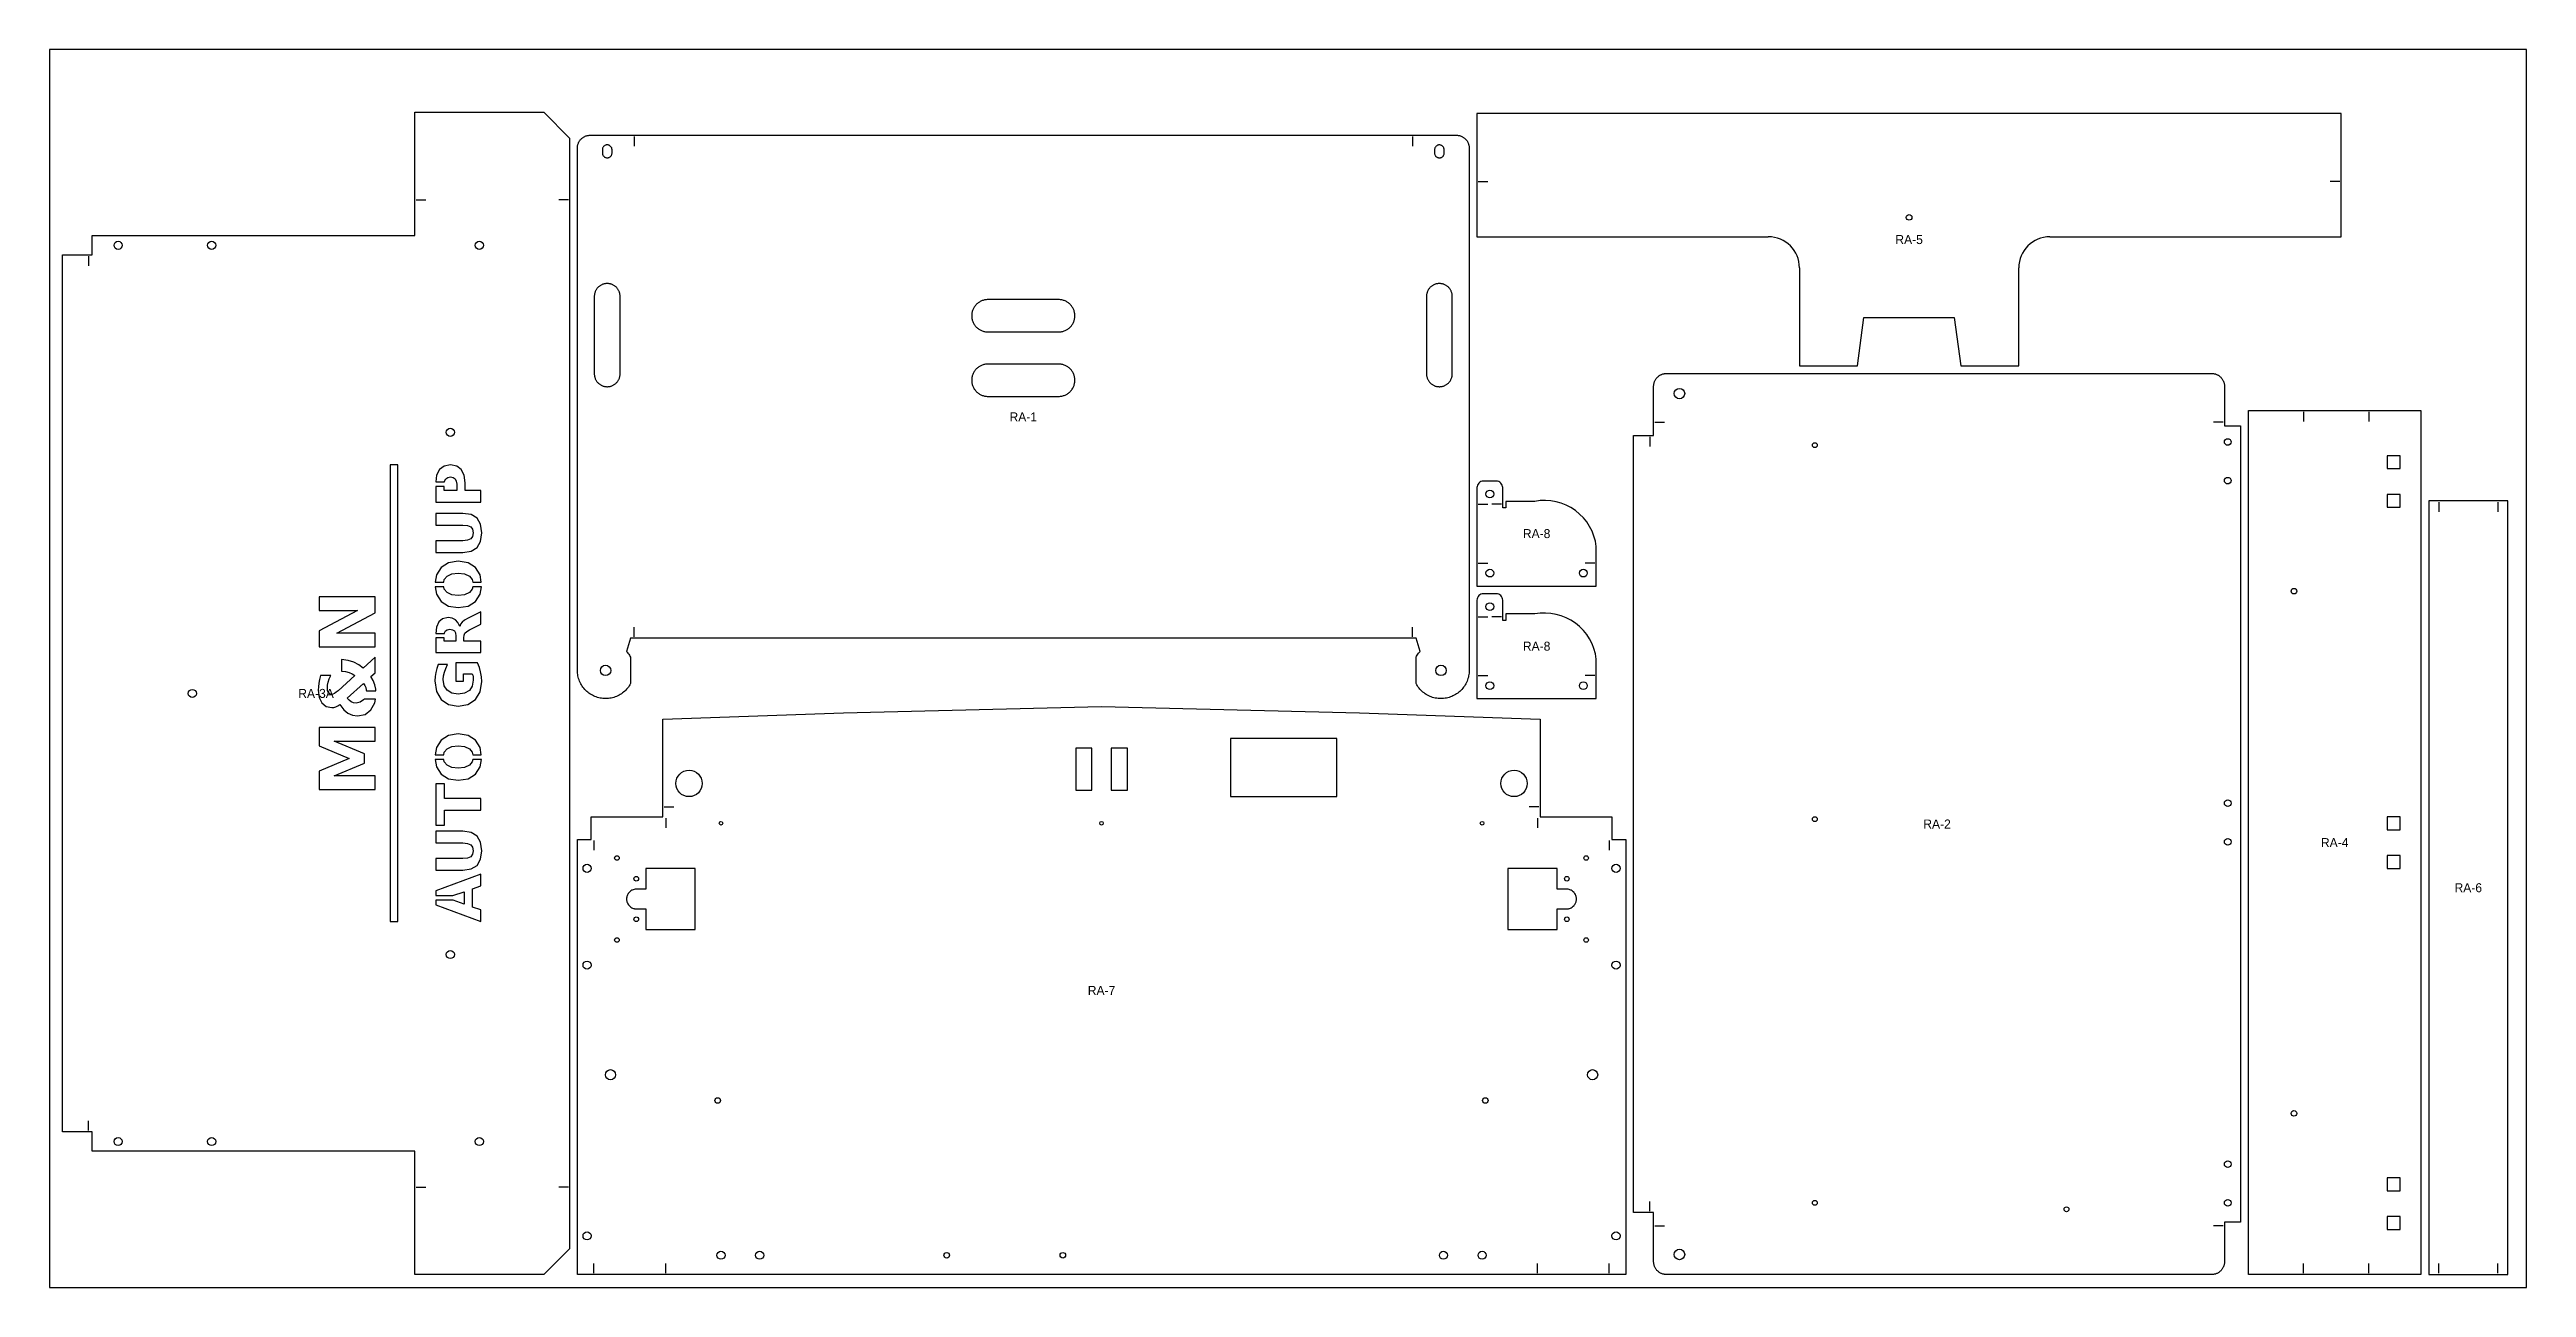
# Model space of a CAD drawing. Header units: inches. Extents: x 0 to 96, y 0 to 48.
import ezdxf
from ezdxf.enums import TextEntityAlignment as Align

# ---------------------------------------------------------------- set-up
doc = ezdxf.new("R2010")
doc.units = ezdxf.units.IN
doc.header["$MEASUREMENT"] = 0
for name, color, linetype in [('CUT', 7, 'Continuous'), ('LABEL', 3, 'Continuous'), ('MARK', 1, 'Continuous'), ('SHEET', 8, 'Continuous')]:
    doc.layers.add(name, color=color, linetype=linetype)

msp = doc.modelspace()

# ---------------------------------------------------------------- linework, layer by layer
at = {"layer": 'CUT'}
for p, q in [((88.823, 45.523), (55.323, 45.523)), ((55.323, 45.523), (55.323, 40.74)), ((88.823, 40.74), (88.823, 45.523)), ((55.323, 40.74), (66.616, 40.74)), ((77.53, 40.74), (88.823, 40.74)), ((67.823, 39.533), (67.823, 35.74)), ((76.323, 35.74), (76.323, 39.533)), ((70.073, 35.74), (70.323, 37.615)), ((70.323, 37.615), (73.823, 37.615)), ((73.823, 37.615), (74.073, 35.74)), ((67.823, 35.74), (70.073, 35.74)), ((74.073, 35.74), (76.323, 35.74))]:
    msp.add_line(p, q, dxfattribs=at)
for points in [[(0.5, 6.033), (0.5, 40.033), (1.658, 40.033), (1.658, 40.783), (14.158, 40.783), (14.158, 45.566), (19.158, 45.566), (20.158, 44.566), (20.158, 1.5), (19.158, 0.5), (14.158, 0.5), (14.158, 5.283), (1.658, 5.283), (1.658, 6.033)], [(21.557, 22.833), (21.503, 22.834), (21.449, 22.837), (21.396, 22.844), (21.343, 22.853), (21.29, 22.864), (21.238, 22.878), (21.187, 22.895), (21.137, 22.914), (21.087, 22.936), (21.039, 22.96), (20.992, 22.986), (20.947, 23.015), (20.902, 23.046), (20.86, 23.079), (20.819, 23.114), (20.78, 23.151), (20.743, 23.19), (20.707, 23.231), (20.674, 23.273), (20.643, 23.317), (20.614, 23.363), (20.588, 23.409), (20.563, 23.457), (20.542, 23.507), (20.522, 23.557), (20.505, 23.608), (20.491, 23.66), (20.479, 23.712), (20.47, 23.765), (20.463, 23.819), (20.459, 23.873), (20.458, 23.926), (20.458, 44.176), (20.458, 44.201), (20.46, 44.225), (20.463, 44.25), (20.467, 44.274), (20.473, 44.298), (20.479, 44.322), (20.487, 44.345), (20.496, 44.368), (20.506, 44.39), (20.517, 44.412), (20.529, 44.433), (20.542, 44.454), (20.556, 44.474), (20.571, 44.494), (20.587, 44.512), (20.604, 44.53), (20.622, 44.547), (20.641, 44.563), (20.66, 44.578), (20.68, 44.592), (20.701, 44.605), (20.722, 44.617), (20.744, 44.628), (20.766, 44.638), (20.789, 44.647), (20.813, 44.655), (20.836, 44.661), (20.86, 44.667), (20.884, 44.671), (20.909, 44.674), (20.933, 44.676), (20.958, 44.676), (54.523, 44.676), (54.548, 44.676), (54.572, 44.674), (54.597, 44.671), (54.621, 44.667), (54.645, 44.661), (54.668, 44.655), (54.692, 44.647), (54.715, 44.638), (54.737, 44.628), (54.759, 44.617), (54.78, 44.605), (54.801, 44.592), (54.821, 44.578), (54.84, 44.563), (54.859, 44.547), (54.877, 44.53), (54.894, 44.512), (54.91, 44.494), (54.925, 44.474), (54.939, 44.454), (54.952, 44.433), (54.964, 44.412), (54.975, 44.39), (54.985, 44.368), (54.994, 44.345), (55.002, 44.322), (55.008, 44.298), (55.014, 44.274), (55.018, 44.25), (55.021, 44.225), (55.023, 44.201), (55.023, 44.176), (55.023, 23.926), (55.022, 23.873), (55.018, 23.819), (55.011, 23.765), (55.002, 23.712), (54.99, 23.66), (54.976, 23.608), (54.959, 23.557), (54.939, 23.507), (54.918, 23.457), (54.893, 23.409), (54.867, 23.363), (54.838, 23.317), (54.807, 23.273), (54.774, 23.231), (54.738, 23.19), (54.701, 23.151), (54.662, 23.114), (54.621, 23.079), (54.579, 23.046), (54.534, 23.015), (54.489, 22.986), (54.442, 22.96), (54.394, 22.936), (54.344, 22.914), (54.294, 22.895), (54.243, 22.878), (54.191, 22.864), (54.138, 22.853), (54.085, 22.844), (54.032, 22.837), (53.978, 22.834), (53.924, 22.833), (53.87, 22.834), (53.817, 22.838), (53.763, 22.845), (53.71, 22.855), (53.658, 22.867), (53.606, 22.882), (53.555, 22.899), (53.505, 22.918), (53.456, 22.941), (53.408, 22.965), (53.361, 22.992), (53.316, 23.021), (53.272, 23.052), (53.23, 23.086), (53.189, 23.121), (53.151, 23.159), (53.114, 23.198), (53.079, 23.239), (53.046, 23.282), (53.015, 23.326), (52.987, 23.372), (52.961, 23.419), (52.961, 24.434), (52.984, 24.476), (53.008, 24.516), (53.034, 24.555), (53.062, 24.593), (53.092, 24.63), (53.123, 24.665), (52.961, 25.176), (22.52, 25.176), (22.358, 24.665), (22.389, 24.63), (22.419, 24.593), (22.447, 24.555), (22.473, 24.516), (22.497, 24.476), (22.52, 24.434), (22.52, 23.419), (22.494, 23.372), (22.466, 23.326), (22.435, 23.282), (22.402, 23.239), (22.367, 23.198), (22.33, 23.159), (22.292, 23.121), (22.251, 23.086), (22.209, 23.052), (22.165, 23.021), (22.12, 22.992), (22.073, 22.965), (22.025, 22.941), (21.976, 22.918), (21.926, 22.899), (21.875, 22.882), (21.823, 22.867), (21.771, 22.855), (21.718, 22.845), (21.664, 22.838), (21.611, 22.834)], [(21.708, 43.826), (21.723, 43.837), (21.738, 43.848), (21.751, 43.861), (21.763, 43.876), (21.774, 43.891), (21.783, 43.907), (21.79, 43.925), (21.796, 43.943), (21.799, 43.961), (21.801, 43.98), (21.802, 44.114), (21.801, 44.132), (21.799, 44.141), (21.798, 44.15), (21.793, 44.168), (21.787, 44.186), (21.779, 44.202), (21.77, 44.218), (21.759, 44.233), (21.747, 44.246), (21.733, 44.259), (21.718, 44.27), (21.702, 44.279), (21.686, 44.287), (21.668, 44.293), (21.651, 44.298), (21.632, 44.3), (21.614, 44.301), (21.596, 44.3), (21.577, 44.298), (21.559, 44.293), (21.542, 44.287), (21.526, 44.279), (21.51, 44.27), (21.488, 44.253), (21.475, 44.24), (21.458, 44.218), (21.449, 44.202), (21.437, 44.177), (21.432, 44.159), (21.428, 44.141), (21.427, 44.114), (21.427, 43.98), (21.43, 43.952), (21.435, 43.934), (21.441, 43.916), (21.449, 43.899), (21.459, 43.883), (21.477, 43.861), (21.49, 43.848), (21.512, 43.831), (21.528, 43.822), (21.546, 43.814), (21.563, 43.808), (21.581, 43.804), (21.6, 43.802), (21.628, 43.802), (21.647, 43.804), (21.665, 43.808), (21.691, 43.818)], [(53.728, 44.24), (53.711, 44.218), (53.702, 44.202), (53.694, 44.186), (53.685, 44.159), (53.682, 44.141), (53.68, 44.123), (53.68, 43.989), (53.68, 43.97), (53.683, 43.952), (53.688, 43.934), (53.694, 43.916), (53.702, 43.899), (53.712, 43.883), (53.723, 43.868), (53.736, 43.855), (53.75, 43.842), (53.765, 43.831), (53.781, 43.822), (53.798, 43.814), (53.816, 43.808), (53.834, 43.804), (53.853, 43.802), (53.872, 43.802), (53.89, 43.803), (53.909, 43.806), (53.927, 43.811), (53.944, 43.818), (53.961, 43.826), (53.984, 43.842), (53.998, 43.855), (54.011, 43.868), (54.022, 43.883), (54.032, 43.899), (54.04, 43.916), (54.049, 43.943), (54.052, 43.961), (54.054, 43.989), (54.054, 44.114), (54.054, 44.132), (54.051, 44.15), (54.046, 44.168), (54.04, 44.186), (54.028, 44.21), (54.018, 44.226), (54.006, 44.24), (53.993, 44.253), (53.971, 44.27), (53.955, 44.279), (53.93, 44.29), (53.913, 44.296), (53.885, 44.3), (53.858, 44.301), (53.839, 44.299), (53.821, 44.296), (53.795, 44.287), (53.779, 44.279), (53.763, 44.27), (53.741, 44.253)], [(21.115, 35.401), (21.116, 35.377), (21.12, 35.352), (21.124, 35.327), (21.129, 35.303), (21.136, 35.279), (21.144, 35.255), (21.153, 35.232), (21.164, 35.209), (21.175, 35.187), (21.187, 35.166), (21.201, 35.145), (21.215, 35.124), (21.231, 35.105), (21.247, 35.086), (21.265, 35.069), (21.283, 35.051), (21.302, 35.035), (21.322, 35.02), (21.343, 35.006), (21.364, 34.993), (21.386, 34.981), (21.408, 34.971), (21.431, 34.961), (21.455, 34.952), (21.479, 34.945), (21.503, 34.939), (21.527, 34.934), (21.552, 34.93), (21.577, 34.928), (21.602, 34.927), (21.626, 34.927), (21.651, 34.928), (21.676, 34.93), (21.701, 34.934), (21.725, 34.939), (21.749, 34.945), (21.773, 34.952), (21.797, 34.961), (21.82, 34.971), (21.842, 34.981), (21.864, 34.993), (21.885, 35.006), (21.906, 35.02), (21.926, 35.035), (21.945, 35.051), (21.963, 35.069), (21.98, 35.086), (21.997, 35.105), (22.013, 35.124), (22.027, 35.145), (22.041, 35.166), (22.053, 35.187), (22.064, 35.209), (22.075, 35.232), (22.084, 35.255), (22.092, 35.279), (22.099, 35.303), (22.104, 35.327), (22.108, 35.352), (22.111, 35.377), (22.113, 35.401), (22.114, 35.426), (22.114, 38.426), (22.113, 38.451), (22.112, 38.475), (22.109, 38.5), (22.104, 38.524), (22.099, 38.548), (22.092, 38.572), (22.085, 38.595), (22.076, 38.618), (22.066, 38.64), (22.055, 38.662), (22.043, 38.683), (22.03, 38.704), (22.016, 38.724), (22.001, 38.744), (21.984, 38.762), (21.968, 38.78), (21.95, 38.797), (21.931, 38.813), (21.912, 38.828), (21.892, 38.842), (21.871, 38.855), (21.85, 38.867), (21.828, 38.878), (21.805, 38.888), (21.782, 38.897), (21.759, 38.905), (21.736, 38.911), (21.712, 38.917), (21.687, 38.921), (21.663, 38.924), (21.639, 38.926), (21.614, 38.926), (21.589, 38.926), (21.565, 38.924), (21.541, 38.921), (21.516, 38.917), (21.492, 38.911), (21.469, 38.905), (21.446, 38.897), (21.423, 38.888), (21.4, 38.878), (21.378, 38.867), (21.357, 38.855), (21.336, 38.842), (21.316, 38.828), (21.297, 38.813), (21.278, 38.797), (21.26, 38.78), (21.244, 38.762), (21.228, 38.744), (21.212, 38.724), (21.198, 38.704), (21.185, 38.683), (21.173, 38.662), (21.162, 38.64), (21.152, 38.618), (21.143, 38.595), (21.136, 38.572), (21.129, 38.548), (21.124, 38.524), (21.119, 38.5), (21.116, 38.475), (21.115, 38.451), (21.114, 38.426), (21.114, 35.426)], [(53.368, 35.401), (53.369, 35.377), (53.373, 35.352), (53.377, 35.327), (53.382, 35.303), (53.389, 35.279), (53.397, 35.255), (53.406, 35.232), (53.417, 35.209), (53.428, 35.187), (53.44, 35.166), (53.454, 35.145), (53.468, 35.124), (53.484, 35.105), (53.5, 35.086), (53.518, 35.069), (53.536, 35.051), (53.555, 35.035), (53.575, 35.02), (53.596, 35.006), (53.617, 34.993), (53.639, 34.981), (53.661, 34.971), (53.684, 34.961), (53.708, 34.952), (53.732, 34.945), (53.756, 34.939), (53.78, 34.934), (53.805, 34.93), (53.83, 34.928), (53.855, 34.927), (53.879, 34.927), (53.904, 34.928), (53.929, 34.93), (53.954, 34.934), (53.978, 34.939), (54.002, 34.945), (54.026, 34.952), (54.05, 34.961), (54.073, 34.971), (54.095, 34.981), (54.117, 34.993), (54.138, 35.006), (54.159, 35.02), (54.179, 35.035), (54.198, 35.051), (54.216, 35.069), (54.234, 35.086), (54.25, 35.105), (54.266, 35.124), (54.28, 35.145), (54.294, 35.166), (54.306, 35.187), (54.317, 35.209), (54.328, 35.232), (54.337, 35.255), (54.345, 35.279), (54.352, 35.303), (54.357, 35.327), (54.361, 35.352), (54.365, 35.377), (54.366, 35.401), (54.367, 35.426), (54.367, 38.426), (54.366, 38.451), (54.365, 38.475), (54.362, 38.5), (54.357, 38.524), (54.352, 38.548), (54.345, 38.572), (54.338, 38.595), (54.329, 38.618), (54.319, 38.64), (54.308, 38.662), (54.296, 38.683), (54.283, 38.704), (54.269, 38.724), (54.254, 38.744), (54.237, 38.762), (54.221, 38.78), (54.203, 38.797), (54.184, 38.813), (54.165, 38.828), (54.145, 38.842), (54.124, 38.855), (54.103, 38.867), (54.081, 38.878), (54.058, 38.888), (54.035, 38.897), (54.012, 38.905), (53.988, 38.911), (53.965, 38.917), (53.94, 38.921), (53.916, 38.924), (53.892, 38.926), (53.867, 38.926), (53.842, 38.926), (53.818, 38.924), (53.794, 38.921), (53.769, 38.917), (53.746, 38.911), (53.722, 38.905), (53.699, 38.897), (53.676, 38.888), (53.653, 38.878), (53.631, 38.867), (53.61, 38.855), (53.589, 38.842), (53.569, 38.828), (53.55, 38.813), (53.531, 38.797), (53.513, 38.78), (53.497, 38.762), (53.48, 38.744), (53.465, 38.724), (53.451, 38.704), (53.438, 38.683), (53.426, 38.662), (53.415, 38.64), (53.405, 38.618), (53.396, 38.595), (53.389, 38.572), (53.382, 38.548), (53.377, 38.524), (53.372, 38.5), (53.369, 38.475), (53.368, 38.451), (53.367, 38.426), (53.367, 35.426)], [(39.725, 37.537), (39.731, 37.568), (39.736, 37.599), (39.739, 37.63), (39.74, 37.661), (39.74, 37.692), (39.739, 37.723), (39.736, 37.754), (39.731, 37.785), (39.725, 37.816), (39.717, 37.846), (39.708, 37.876), (39.697, 37.905), (39.685, 37.934), (39.672, 37.962), (39.657, 37.989), (39.641, 38.016), (39.623, 38.041), (39.604, 38.066), (39.584, 38.09), (39.563, 38.113), (39.541, 38.135), (39.517, 38.155), (39.493, 38.175), (39.468, 38.193), (39.441, 38.21), (39.414, 38.225), (39.387, 38.239), (39.358, 38.252), (39.329, 38.264), (39.3, 38.274), (39.27, 38.282), (39.239, 38.289), (39.209, 38.294), (39.178, 38.298), (39.147, 38.301), (39.116, 38.301), (36.366, 38.301), (36.334, 38.301), (36.303, 38.298), (36.272, 38.294), (36.242, 38.289), (36.211, 38.282), (36.181, 38.274), (36.152, 38.264), (36.123, 38.252), (36.094, 38.239), (36.067, 38.225), (36.04, 38.21), (36.013, 38.193), (35.988, 38.175), (35.964, 38.155), (35.94, 38.135), (35.918, 38.113), (35.897, 38.09), (35.877, 38.066), (35.858, 38.041), (35.84, 38.016), (35.824, 37.989), (35.809, 37.962), (35.796, 37.934), (35.784, 37.905), (35.773, 37.876), (35.764, 37.846), (35.756, 37.816), (35.75, 37.785), (35.745, 37.754), (35.742, 37.723), (35.741, 37.692), (35.741, 37.661), (35.742, 37.63), (35.745, 37.599), (35.75, 37.568), (35.756, 37.537), (35.764, 37.507), (35.773, 37.477), (35.784, 37.448), (35.796, 37.419), (35.809, 37.391), (35.824, 37.364), (35.84, 37.337), (35.858, 37.312), (35.877, 37.287), (35.897, 37.263), (35.918, 37.24), (35.94, 37.218), (35.964, 37.198), (35.988, 37.178), (36.013, 37.16), (36.04, 37.143), (36.067, 37.127), (36.094, 37.113), (36.123, 37.1), (36.152, 37.089), (36.181, 37.079), (36.211, 37.071), (36.242, 37.064), (36.272, 37.058), (36.303, 37.055), (36.334, 37.052), (36.366, 37.051), (39.116, 37.051), (39.147, 37.052), (39.178, 37.055), (39.209, 37.058), (39.239, 37.064), (39.27, 37.071), (39.3, 37.079), (39.329, 37.089), (39.358, 37.1), (39.387, 37.113), (39.414, 37.127), (39.441, 37.143), (39.468, 37.16), (39.493, 37.178), (39.517, 37.198), (39.541, 37.218), (39.563, 37.24), (39.584, 37.263), (39.604, 37.287), (39.623, 37.312), (39.641, 37.337), (39.657, 37.364), (39.672, 37.391), (39.685, 37.419), (39.697, 37.448), (39.708, 37.477), (39.717, 37.507)], [(35.75, 35.285), (35.745, 35.254), (35.742, 35.223), (35.741, 35.192), (35.741, 35.161), (35.742, 35.13), (35.745, 35.099), (35.75, 35.068), (35.756, 35.037), (35.764, 35.007), (35.773, 34.977), (35.784, 34.948), (35.796, 34.919), (35.809, 34.891), (35.824, 34.864), (35.84, 34.837), (35.858, 34.812), (35.877, 34.787), (35.897, 34.763), (35.918, 34.74), (35.94, 34.718), (35.964, 34.698), (35.988, 34.678), (36.013, 34.66), (36.04, 34.643), (36.067, 34.627), (36.094, 34.613), (36.123, 34.6), (36.152, 34.589), (36.181, 34.579), (36.211, 34.571), (36.242, 34.564), (36.272, 34.558), (36.303, 34.555), (36.334, 34.552), (36.366, 34.551), (39.116, 34.551), (39.147, 34.552), (39.178, 34.555), (39.209, 34.558), (39.239, 34.564), (39.27, 34.571), (39.3, 34.579), (39.329, 34.589), (39.358, 34.6), (39.387, 34.613), (39.414, 34.627), (39.441, 34.643), (39.468, 34.66), (39.493, 34.678), (39.517, 34.698), (39.541, 34.718), (39.563, 34.74), (39.584, 34.763), (39.604, 34.787), (39.623, 34.812), (39.641, 34.837), (39.657, 34.864), (39.672, 34.891), (39.685, 34.919), (39.697, 34.948), (39.708, 34.977), (39.717, 35.007), (39.725, 35.037), (39.731, 35.068), (39.736, 35.099), (39.739, 35.13), (39.74, 35.161), (39.74, 35.192), (39.739, 35.223), (39.736, 35.254), (39.731, 35.285), (39.725, 35.316), (39.717, 35.346), (39.708, 35.376), (39.697, 35.405), (39.685, 35.434), (39.672, 35.462), (39.657, 35.489), (39.641, 35.516), (39.623, 35.541), (39.604, 35.566), (39.584, 35.59), (39.563, 35.613), (39.541, 35.635), (39.517, 35.655), (39.493, 35.675), (39.468, 35.693), (39.441, 35.71), (39.414, 35.725), (39.387, 35.739), (39.358, 35.752), (39.329, 35.764), (39.3, 35.774), (39.27, 35.782), (39.239, 35.789), (39.209, 35.794), (39.178, 35.798), (39.147, 35.801), (39.116, 35.801), (36.366, 35.801), (36.334, 35.801), (36.303, 35.798), (36.272, 35.794), (36.242, 35.789), (36.211, 35.782), (36.181, 35.774), (36.152, 35.764), (36.123, 35.752), (36.094, 35.739), (36.067, 35.725), (36.04, 35.71), (36.013, 35.693), (35.988, 35.675), (35.964, 35.655), (35.94, 35.635), (35.918, 35.613), (35.897, 35.59), (35.877, 35.566), (35.858, 35.541), (35.84, 35.516), (35.824, 35.489), (35.809, 35.462), (35.796, 35.434), (35.784, 35.405), (35.773, 35.376), (35.764, 35.346), (35.756, 35.316)], [(61.389, 2.908), (61.389, 33.033), (62.171, 33.033), (62.171, 34.941), (62.172, 34.965), (62.174, 34.989), (62.177, 35.014), (62.181, 35.038), (62.186, 35.062), (62.193, 35.086), (62.201, 35.109), (62.209, 35.132), (62.219, 35.154), (62.23, 35.176), (62.243, 35.197), (62.256, 35.218), (62.27, 35.238), (62.285, 35.258), (62.301, 35.276), (62.318, 35.294), (62.336, 35.311), (62.354, 35.327), (62.374, 35.342), (62.394, 35.356), (62.414, 35.369), (62.436, 35.381), (62.458, 35.392), (62.48, 35.402), (62.503, 35.411), (62.526, 35.419), (62.55, 35.425), (62.574, 35.431), (62.598, 35.435), (62.622, 35.438), (62.647, 35.44), (62.671, 35.441), (83.796, 35.441), (83.821, 35.44), (83.846, 35.438), (83.87, 35.435), (83.894, 35.431), (83.918, 35.425), (83.942, 35.419), (83.965, 35.411), (83.988, 35.402), (84.01, 35.392), (84.032, 35.381), (84.053, 35.369), (84.074, 35.356), (84.094, 35.342), (84.114, 35.327), (84.132, 35.311), (84.15, 35.294), (84.167, 35.276), (84.183, 35.258), (84.198, 35.238), (84.212, 35.218), (84.225, 35.197), (84.237, 35.176), (84.248, 35.154), (84.258, 35.132), (84.267, 35.109), (84.275, 35.086), (84.281, 35.062), (84.287, 35.038), (84.291, 35.014), (84.294, 34.989), (84.296, 34.965), (84.296, 34.941), (84.296, 33.408), (84.921, 33.408), (84.921, 2.533), (84.296, 2.533), (84.296, 1), (84.296, 0.976), (84.294, 0.951), (84.291, 0.927), (84.287, 0.903), (84.281, 0.879), (84.275, 0.855), (84.267, 0.832), (84.258, 0.809), (84.248, 0.786), (84.237, 0.764), (84.225, 0.743), (84.212, 0.722), (84.198, 0.702), (84.183, 0.683), (84.167, 0.664), (84.15, 0.646), (84.132, 0.629), (84.114, 0.614), (84.094, 0.598), (84.074, 0.584), (84.053, 0.571), (84.032, 0.559), (84.01, 0.548), (83.988, 0.538), (83.965, 0.529), (83.942, 0.521), (83.918, 0.515), (83.894, 0.51), (83.87, 0.505), (83.846, 0.502), (83.821, 0.501), (83.796, 0.5), (62.671, 0.5), (62.647, 0.501), (62.622, 0.502), (62.598, 0.505), (62.574, 0.51), (62.55, 0.515), (62.526, 0.521), (62.503, 0.529), (62.48, 0.538), (62.458, 0.548), (62.436, 0.559), (62.414, 0.571), (62.394, 0.584), (62.374, 0.598), (62.354, 0.614), (62.336, 0.629), (62.318, 0.646), (62.301, 0.664), (62.285, 0.683), (62.27, 0.702), (62.256, 0.722), (62.243, 0.743), (62.23, 0.764), (62.219, 0.786), (62.209, 0.809), (62.201, 0.832), (62.193, 0.855), (62.186, 0.879), (62.181, 0.903), (62.177, 0.927), (62.174, 0.951), (62.172, 0.976), (62.171, 1), (62.171, 2.908)], [(85.221, 34), (91.912, 34), (91.912, 0.5), (85.221, 0.5)], [(13.5, 14.187), (13.5, 31.893), (13.2, 31.893), (13.2, 14.187)], [(15.114, 31.714), (15.003, 31.496), (14.97, 31.232), (15.304, 31.232), (15.309, 31.27), (15.356, 31.356), (15.433, 31.41), (15.537, 31.428), (15.641, 31.41), (15.718, 31.356), (15.766, 31.27), (15.781, 31.153), (15.781, 30.904), (15.293, 30.904), (15.293, 31.052), (14.966, 31.052), (14.966, 30.452), (16.716, 30.452), (16.716, 30.904), (16.109, 30.904), (16.109, 31.201), (16.072, 31.496), (15.96, 31.714), (15.78, 31.848), (15.537, 31.893), (15.294, 31.848)], [(90.599, 31.75), (91.099, 31.75), (91.099, 32.25), (90.599, 32.25)], [(91.099, 30.25), (91.099, 30.75), (90.599, 30.75), (90.599, 30.25)], [(14.966, 29.56), (16.015, 29.56), (16.201, 29.542), (16.325, 29.489), (16.395, 29.396), (16.418, 29.257), (16.395, 29.119), (16.325, 29.025), (16.201, 28.972), (16.015, 28.954), (14.966, 28.954), (14.966, 28.503), (16.015, 28.503), (16.339, 28.55), (16.569, 28.689), (16.705, 28.924), (16.75, 29.257), (16.705, 29.59), (16.569, 29.825), (16.339, 29.965), (16.015, 30.011), (14.966, 30.011)], [(92.212, 0.5), (95.277, 0.5), (95.277, 30.5), (92.212, 30.5)], [(15.299, 27.446), (15.414, 27.583), (15.597, 27.668), (15.843, 27.696), (16.087, 27.668), (16.271, 27.583), (16.385, 27.446), (16.404, 27.352), (16.735, 27.352), (16.69, 27.638), (16.508, 27.922), (16.221, 28.102), (15.843, 28.162), (15.463, 28.102), (15.176, 27.922), (14.995, 27.638), (14.949, 27.352), (15.28, 27.352)], [(15.299, 27.078), (15.28, 27.172), (14.949, 27.172), (14.995, 26.886), (15.176, 26.601), (15.463, 26.421), (15.843, 26.361), (16.221, 26.421), (16.508, 26.601), (16.69, 26.886), (16.736, 27.172), (16.404, 27.172), (16.385, 27.078), (16.271, 26.942), (16.087, 26.856), (15.843, 26.828), (15.597, 26.856), (15.414, 26.942)], [(10.456, 26.774), (10.456, 26.246), (11.938, 26.246), (10.456, 25.46), (10.456, 24.838), (12.616, 24.838), (12.616, 25.366), (11.135, 25.366), (12.616, 26.152), (12.616, 26.774)], [(15.293, 25.065), (15.293, 25.183), (14.966, 25.183), (14.966, 24.614), (16.716, 24.614), (16.716, 25.065), (16.053, 25.065), (16.053, 25.193), (16.066, 25.292), (16.102, 25.369), (16.171, 25.435), (16.281, 25.5), (16.716, 25.713), (16.716, 26.194), (16.219, 25.949), (16.087, 25.874), (15.993, 25.8), (15.932, 25.722), (15.898, 25.634), (15.83, 25.782), (15.733, 25.887), (15.607, 25.95), (15.449, 25.971), (15.232, 25.931), (15.082, 25.81), (14.995, 25.602), (14.972, 25.363), (15.304, 25.363), (15.306, 25.377), (15.345, 25.458), (15.413, 25.504), (15.516, 25.52), (15.619, 25.504), (15.689, 25.458), (15.729, 25.377), (15.742, 25.255), (15.742, 25.065)], [(10.767, 23.232), (10.775, 23.349), (10.8, 23.469), (10.843, 23.595), (10.903, 23.727), (10.501, 23.727), (10.464, 23.575), (10.438, 23.43), (10.422, 23.29), (10.417, 23.155), (10.453, 22.881), (10.559, 22.667), (10.724, 22.529), (10.937, 22.483), (11.019, 22.49), (11.097, 22.512), (11.174, 22.549), (11.251, 22.602), (11.406, 22.4), (11.567, 22.263), (11.741, 22.186), (11.941, 22.16), (12.228, 22.219), (12.458, 22.395), (12.608, 22.667), (12.63, 22.815), (12.188, 22.815), (12.168, 22.784), (12.038, 22.692), (11.884, 22.661), (11.786, 22.673), (11.695, 22.709), (11.614, 22.768), (11.541, 22.85), (12.166, 23.416), (12.218, 23.341), (12.255, 23.26), (12.277, 23.173), (12.28, 23.135), (12.65, 23.135), (12.646, 23.194), (12.609, 23.367), (12.547, 23.531), (12.458, 23.686), (12.616, 23.829), (12.616, 24.442), (12.15, 24.018), (11.983, 24.145), (11.79, 24.241), (11.57, 24.307), (11.321, 24.343), (11.321, 23.893), (11.472, 23.878), (11.607, 23.847), (11.726, 23.798), (11.833, 23.73), (11.182, 23.138), (11.109, 23.077), (11.043, 23.033), (10.983, 23.007), (10.931, 22.998), (10.862, 23.013), (10.81, 23.059), (10.778, 23.133)], [(14.995, 23.111), (15.177, 22.803), (15.465, 22.608), (15.843, 22.543), (16.218, 22.607), (16.505, 22.798), (16.689, 23.099), (16.75, 23.491), (16.74, 23.681), (16.709, 23.866), (16.658, 24.044), (16.586, 24.216), (15.744, 24.216), (15.744, 23.513), (16.047, 23.513), (16.047, 23.789), (16.386, 23.789), (16.403, 23.738), (16.414, 23.68), (16.421, 23.617), (16.423, 23.549), (16.385, 23.32), (16.272, 23.15), (16.089, 23.044), (15.843, 23.009), (15.595, 23.046), (15.412, 23.155), (15.299, 23.332), (15.261, 23.57), (15.272, 23.716), (15.303, 23.861), (15.354, 24.006), (15.426, 24.152), (15.064, 24.152), (15.008, 24.005), (14.967, 23.85), (14.943, 23.686), (14.934, 23.516)], [(20.458, 0.5), (20.458, 17.375), (20.99, 17.375), (20.99, 18.25), (23.773, 18.25), (23.773, 22.033), (30.773, 22.283), (40.773, 22.533), (50.773, 22.283), (57.773, 22.033), (57.773, 18.25), (60.556, 18.25), (60.556, 17.375), (61.089, 17.375), (61.089, 0.5)], [(11.036, 19.834), (12.201, 20.331), (12.201, 20.685), (11.036, 21.182), (12.616, 21.182), (12.616, 21.709), (10.456, 21.709), (10.456, 21.001), (11.612, 20.506), (10.456, 20.015), (10.456, 19.306), (12.616, 19.306), (12.616, 19.834)], [(14.949, 20.657), (15.28, 20.657), (15.299, 20.75), (15.414, 20.887), (15.597, 20.973), (15.843, 21.001), (16.087, 20.973), (16.271, 20.887), (16.385, 20.75), (16.404, 20.657), (16.735, 20.657), (16.69, 20.942), (16.508, 21.227), (16.221, 21.407), (15.843, 21.466), (15.463, 21.407), (15.176, 21.227), (14.995, 20.942)], [(45.773, 21.283), (45.773, 19.033), (49.898, 19.033), (49.898, 21.283)], [(14.995, 20.191), (15.176, 19.906), (15.463, 19.726), (15.843, 19.666), (16.221, 19.726), (16.508, 19.906), (16.69, 20.191), (16.736, 20.477), (16.404, 20.477), (16.385, 20.383), (16.271, 20.246), (16.087, 20.161), (15.843, 20.133), (15.597, 20.161), (15.414, 20.246), (15.299, 20.383), (15.28, 20.477), (14.949, 20.477)], [(39.773, 19.283), (40.398, 19.283), (40.398, 20.908), (39.773, 20.908)], [(41.773, 20.908), (41.148, 20.908), (41.148, 19.283), (41.773, 19.283)], [(14.966, 17.921), (15.307, 17.921), (15.307, 18.502), (16.716, 18.502), (16.716, 18.953), (15.307, 18.953), (15.307, 19.533), (14.966, 19.533)], [(90.599, 17.75), (91.099, 17.75), (91.099, 18.25), (90.599, 18.25)], [(14.966, 17.237), (16.015, 17.237), (16.201, 17.219), (16.325, 17.166), (16.395, 17.073), (16.418, 16.934), (16.395, 16.796), (16.325, 16.702), (16.201, 16.649), (16.015, 16.631), (14.966, 16.631), (14.966, 16.18), (16.015, 16.18), (16.339, 16.227), (16.569, 16.366), (16.705, 16.601), (16.75, 16.934), (16.705, 17.267), (16.569, 17.502), (16.339, 17.642), (16.015, 17.688), (14.966, 17.688)], [(90.599, 16.25), (91.099, 16.25), (91.099, 16.75), (90.599, 16.75)], [(14.966, 15.195), (15.637, 15.195), (16.072, 15.344), (16.072, 14.865), (15.638, 15.015), (14.966, 15.015), (14.966, 14.835), (16.716, 14.187), (16.716, 14.641), (16.397, 14.752), (16.397, 15.458), (16.716, 15.568), (16.716, 16.022), (14.966, 15.374)], [(23.115, 14.679), (23.115, 13.875), (25.023, 13.875), (25.023, 16.25), (23.115, 16.25), (23.115, 15.446), (22.73, 15.446), (22.711, 15.444), (22.692, 15.442), (22.655, 15.434), (22.618, 15.423), (22.583, 15.408), (22.566, 15.4), (22.533, 15.38), (22.517, 15.368), (22.488, 15.344), (22.462, 15.316), (22.438, 15.287), (22.427, 15.271), (22.408, 15.238), (22.399, 15.22), (22.385, 15.185), (22.38, 15.166), (22.371, 15.129), (22.366, 15.091), (22.366, 15.072), (22.366, 15.034), (22.368, 15.015), (22.371, 14.996), (22.38, 14.959), (22.385, 14.94), (22.399, 14.905), (22.417, 14.871), (22.438, 14.838), (22.449, 14.823), (22.462, 14.809), (22.488, 14.781), (22.517, 14.757), (22.533, 14.745), (22.566, 14.725), (22.6, 14.709), (22.636, 14.696), (22.655, 14.691), (22.673, 14.686), (22.692, 14.683), (22.711, 14.681), (22.749, 14.679)], [(58.431, 14.679), (58.797, 14.679), (58.835, 14.681), (58.854, 14.683), (58.873, 14.686), (58.892, 14.691), (58.91, 14.696), (58.946, 14.709), (58.981, 14.725), (59.013, 14.745), (59.044, 14.768), (59.058, 14.781), (59.085, 14.809), (59.097, 14.823), (59.12, 14.854), (59.129, 14.871), (59.147, 14.905), (59.154, 14.922), (59.167, 14.959), (59.175, 14.996), (59.178, 15.015), (59.18, 15.034), (59.181, 15.072), (59.18, 15.091), (59.178, 15.11), (59.175, 15.129), (59.167, 15.166), (59.154, 15.203), (59.147, 15.22), (59.139, 15.238), (59.12, 15.271), (59.097, 15.302), (59.085, 15.316), (59.058, 15.344), (59.044, 15.357), (59.013, 15.38), (58.981, 15.4), (58.964, 15.408), (58.928, 15.423), (58.892, 15.434), (58.854, 15.442), (58.835, 15.444), (58.816, 15.446), (58.431, 15.446), (58.431, 16.25), (56.523, 16.25), (56.523, 13.875), (58.431, 13.875)], [(91.099, 3.75), (91.099, 4.25), (90.599, 4.25), (90.599, 3.75)], [(90.599, 2.25), (91.099, 2.25), (91.099, 2.75), (90.599, 2.75)]]:
    msp.add_lwpolyline(points, close=True, dxfattribs=at)
for points in [[(55.323, 27.198), (59.948, 27.198), (59.948, 28.731, 0.43387), (57.573, 30.481), (56.448, 30.481), (56.448, 30.231), (56.323, 30.231), (56.323, 31.014, 0.414214), (56.073, 31.264), (55.573, 31.264, 0.414214), (55.323, 31.014)], [(55.323, 22.833), (59.948, 22.833), (59.948, 24.365, 0.43387), (57.573, 26.115), (56.448, 26.115), (56.448, 25.865), (56.323, 25.865), (56.323, 26.648, 0.414214), (56.073, 26.898), (55.573, 26.898, 0.414214), (55.323, 26.648)]]:
    msp.add_lwpolyline(points, format="xyb", close=True, dxfattribs=at)
for centre, radius in [((72.073, 41.49), 0.108), ((2.658, 40.408), 0.157), ((6.283, 40.408), 0.157), ((16.658, 40.408), 0.157), ((63.171, 34.659), 0.203), ((15.533, 33.158), 0.157), ((68.421, 32.658), 0.0938), ((84.421, 32.783), 0.128), ((55.823, 30.764), 0.15), ((84.421, 31.283), 0.128), ((55.823, 27.698), 0.15), ((59.448, 27.698), 0.15), ((86.988, 27), 0.108), ((55.823, 26.398), 0.15), ((21.551, 23.926), 0.203), ((53.929, 23.926), 0.203), ((5.533, 23.033), 0.157), ((55.823, 23.333), 0.15), ((59.448, 23.333), 0.15), ((24.785, 19.545), 0.512), ((56.761, 19.545), 0.512), ((68.421, 18.158), 0.0937), ((84.421, 18.783), 0.128), ((26.023, 18), 0.0689), ((40.773, 18), 0.0689), ((55.523, 18), 0.0689), ((84.421, 17.283), 0.128), ((20.833, 16.25), 0.157), ((21.99, 16.652), 0.0886), ((59.556, 16.652), 0.0886), ((60.714, 16.25), 0.157), ((22.74, 15.848), 0.0886), ((58.806, 15.848), 0.0886), ((21.99, 13.473), 0.0886), ((22.74, 14.277), 0.0886), ((58.806, 14.277), 0.0886), ((59.556, 13.473), 0.0886), ((15.533, 12.908), 0.157), ((20.833, 12.5), 0.157), ((60.714, 12.5), 0.157), ((21.74, 8.25), 0.197), ((59.806, 8.25), 0.197), ((25.898, 7.25), 0.108), ((55.648, 7.25), 0.108), ((86.988, 6.75), 0.108), ((2.658, 5.658), 0.157), ((6.283, 5.658), 0.157), ((16.658, 5.658), 0.157), ((84.421, 4.783), 0.128), ((68.421, 3.283), 0.0938), ((78.171, 3.033), 0.0938), ((84.421, 3.283), 0.128), ((20.833, 2), 0.157), ((60.714, 2), 0.157), ((26.023, 1.25), 0.157), ((27.523, 1.25), 0.157), ((34.773, 1.25), 0.108), ((39.273, 1.25), 0.108), ((54.023, 1.25), 0.157), ((55.523, 1.25), 0.157), ((63.171, 1.281), 0.203)]:
    msp.add_circle(centre, radius, dxfattribs=at)
for centre, start, end in [((66.616, 39.533), 0, 90), ((77.53, 39.533), 90, 180)]:
    msp.add_arc(centre, 1.207, start, end, dxfattribs=at)
at = {"layer": 'MARK'}
for p, q in [((22.662, 44.626), (22.662, 44.251)), ((52.819, 44.626), (52.819, 44.251)), ((55.373, 42.882), (55.748, 42.882)), ((88.773, 42.882), (88.398, 42.882)), ((14.208, 42.174), (14.583, 42.174)), ((20.108, 42.174), (19.733, 42.174)), ((1.516, 39.983), (1.516, 39.608)), ((87.363, 33.95), (87.363, 33.575)), ((89.895, 33.95), (89.895, 33.575)), ((62.03, 32.983), (62.03, 32.608)), ((62.221, 33.549), (62.596, 33.549)), ((84.246, 33.549), (83.871, 33.549)), ((55.373, 30.372), (55.748, 30.372)), ((56.273, 30.372), (55.898, 30.372)), ((92.603, 30.45), (92.603, 30.075)), ((94.886, 30.45), (94.886, 30.075)), ((55.373, 28.09), (55.748, 28.09)), ((59.898, 28.09), (59.523, 28.09)), ((55.373, 26.007), (55.748, 26.007)), ((56.273, 26.007), (55.898, 26.007)), ((22.662, 25.226), (22.662, 25.601)), ((52.819, 25.226), (52.819, 25.601)), ((55.373, 23.724), (55.748, 23.724)), ((59.898, 23.724), (59.523, 23.724)), ((23.823, 18.641), (24.198, 18.641)), ((57.723, 18.641), (57.348, 18.641)), ((21.099, 17.325), (21.099, 16.95)), ((23.882, 18.2), (23.882, 17.825)), ((57.665, 18.2), (57.665, 17.825)), ((60.447, 17.325), (60.447, 16.95)), ((1.516, 6.083), (1.516, 6.458)), ((14.208, 3.891), (14.583, 3.891)), ((20.108, 3.891), (19.733, 3.891)), ((62.03, 2.958), (62.03, 3.333)), ((62.221, 2.391), (62.596, 2.391)), ((84.246, 2.391), (83.871, 2.391)), ((21.099, 0.55), (21.099, 0.925)), ((23.882, 0.55), (23.882, 0.925)), ((57.665, 0.55), (57.665, 0.925)), ((60.447, 0.55), (60.447, 0.925)), ((87.363, 0.55), (87.363, 0.925)), ((89.895, 0.55), (89.895, 0.925)), ((92.603, 0.55), (92.603, 0.925)), ((94.886, 0.55), (94.886, 0.925))]:
    msp.add_line(p, q, dxfattribs=at)
at = {"layer": 'SHEET'}
msp.add_lwpolyline([(0, 0), (96, 0), (96, 48), (0, 48)], close=True, dxfattribs=at)

# ---------------------------------------------------------------- texts
at = {"layer": 'LABEL'}
for s, p in [('RA-5', (72.073, 40.632)), ('RA-1', (37.74, 33.755)), ('RA-8', (57.636, 29.231)), ('RA-8', (57.636, 24.865)), ('RA-3A', (10.329, 23.033)), ('RA-2', (73.155, 17.97)), ('RA-4', (88.567, 17.25)), ('RA-6', (93.745, 15.5)), ('RA-7', (40.773, 11.516))]:
    msp.add_text(s, height=0.35, dxfattribs=at).set_placement(p, align=Align.MIDDLE_CENTER)

doc.saveas('drawing.dxf')
